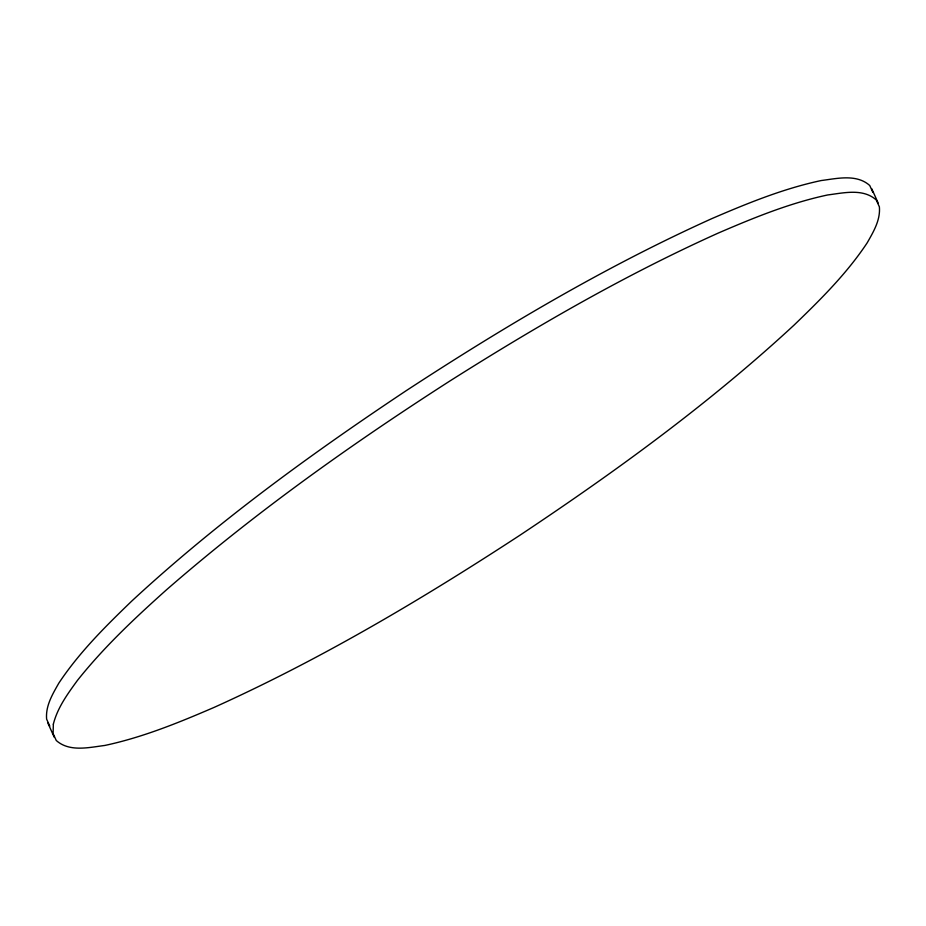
<?xml version="1.0" encoding="UTF-8"?>
<svg xmlns="http://www.w3.org/2000/svg" width="926" height="926" viewBox="0 0 926 926"><rect width="100%" height="100%" fill="white"/><g stroke="black" fill="none" stroke-linecap="round" stroke-linejoin="round"><path stroke-width="1.39" d="M872.894 192.434L869.734 185.501C856.504 173.706 837.011 178.556 821.188 180.547C783.257 188.626 747.189 203.373 711.7 218.686C604.979 266.85 503.987 326.774 406.086 390.76C310.187 454.585 216.557 522.577 131.909 600.928C105.495 626.381 79.173 652.46 58.813 683.168C52.562 694.187 45.432 705.948 46.624 719.143L49.796 726.077M871.713 188.672L878.195 203.083M47.805 722.917L54.287 737.327M53.349 724.155L53.106 733.566L56.266 740.499C69.496 752.294 88.989 747.444 104.812 745.453C142.743 737.374 178.811 722.627 214.3 707.314C321.021 659.15 422.013 599.226 519.914 535.24C615.813 471.415 709.443 403.423 794.091 325.072C820.505 299.619 846.827 273.54 867.187 242.832C873.438 231.813 880.568 220.052 879.376 206.857L876.204 199.923C862.986 188.117 843.493 192.978 827.67 194.958C789.728 203.049 753.671 217.795 718.171 233.109C624.83 275.103 536.038 326.484 449.619 381.165C350.804 444.607 254.754 512.865 166.171 590.093C134.698 618.244 103.747 647.297 77.414 680.436C67.61 693.898 57.481 707.742 53.349 724.155"/></g></svg>
